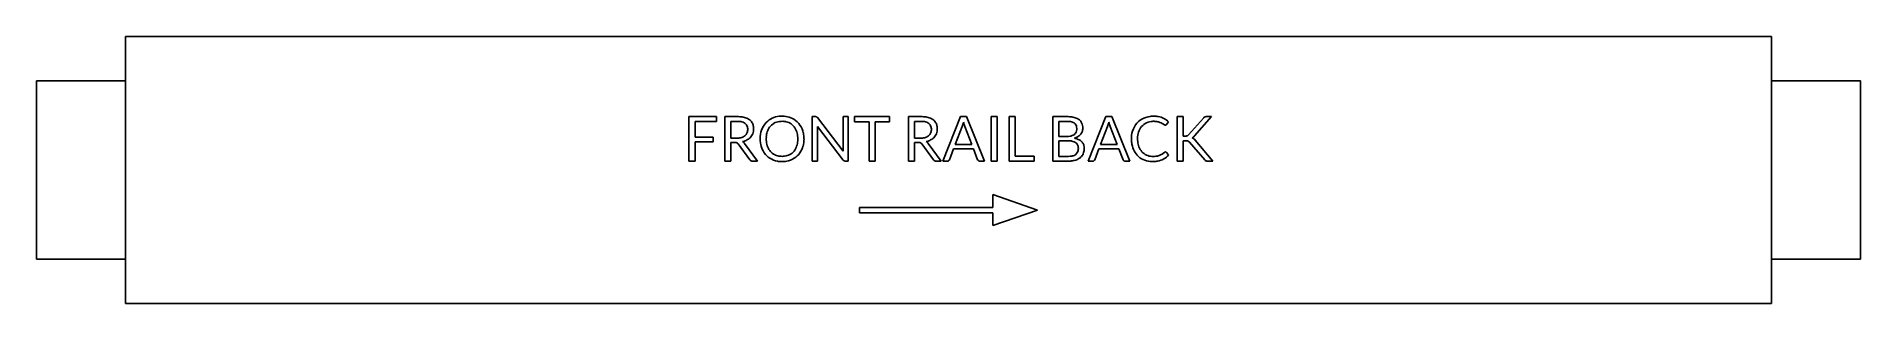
# Model space of a CAD drawing. Header units: millimetres. Extents: x 0 to 410, y 0 to 60.
import ezdxf

# ---------------------------------------------------------------- set-up
doc = ezdxf.new("R2010")
doc.units = ezdxf.units.MM
for name, color, linetype in [('LABEL', 7, 'Continuous'), ('OUTLINE', 7, 'Continuous'), ('POCKET_D10', 7, 'Continuous')]:
    doc.layers.add(name, color=color, linetype=linetype)

msp = doc.modelspace()

# ---------------------------------------------------------------- linework, layer by layer
at = {"layer": 'LABEL'}
for p, q in [((146.66, 32), (146.66, 42)), ((146.66, 42), (152.82, 42)), ((152.82, 42), (152.82, 40.9)), ((154.7, 32), (154.7, 42)), ((154.7, 42), (157.53, 42)), ((174.36, 32), (174.36, 42)), ((174.36, 42), (175.06, 42)), ((175.53, 41.77), (181.32, 34.23)), ((181.29, 34.92), (181.29, 42)), ((181.29, 42), (182.47, 42)), ((182.47, 42), (182.47, 32)), ((183.9, 40.86), (183.9, 42)), ((183.9, 42), (191.73, 42)), ((191.73, 42), (191.73, 40.86)), ((195.98, 32), (195.98, 42)), ((195.98, 42), (198.81, 42)), ((203.69, 32), (207.69, 42)), ((207.69, 42), (209.06, 42)), ((209.06, 42), (213.06, 32)), ((214.57, 32), (214.57, 42)), ((214.57, 42), (215.93, 42)), ((215.93, 42), (215.93, 32)), ((218.61, 32), (218.61, 42)), ((218.61, 42), (219.96, 42)), ((219.96, 42), (219.96, 33.14)), ((228.48, 32), (228.48, 42)), ((228.48, 42), (231.66, 42)), ((236.36, 32), (240.36, 42)), ((240.36, 42), (241.73, 42)), ((241.73, 42), (245.73, 32)), ((256.4, 32), (256.4, 42)), ((256.4, 42), (257.75, 42)), ((257.75, 42), (257.75, 37.62)), ((258.98, 37.91), (262.31, 41.68)), ((264.12, 42), (260.31, 37.69)), ((262.97, 42), (264.12, 42)), ((152.82, 40.9), (148.02, 40.9)), ((148.02, 40.9), (148.02, 37.4)), ((148.02, 37.4), (152.12, 37.4)), ((152.12, 37.4), (152.12, 36.3)), ((157.53, 40.93), (156.05, 40.93)), ((156.05, 40.93), (156.05, 37.16)), ((156.05, 37.16), (157.46, 37.16)), ((181.31, 32.24), (175.52, 39.77)), ((175.52, 39.77), (175.55, 39.12)), ((175.55, 39.12), (175.55, 32)), ((187.14, 40.86), (183.9, 40.86)), ((187.14, 32), (187.14, 40.86)), ((191.73, 40.86), (188.5, 40.86)), ((188.5, 40.86), (188.5, 32)), ((198.81, 40.93), (197.33, 40.93)), ((197.33, 40.93), (197.33, 37.16)), ((197.33, 37.16), (198.75, 37.16)), ((208.08, 39.77), (206.51, 35.71)), ((210.24, 35.71), (208.67, 39.78)), ((231.66, 40.93), (229.83, 40.93)), ((229.83, 40.93), (229.83, 37.52)), ((229.83, 37.52), (231.62, 37.52)), ((240.75, 39.77), (239.18, 35.71)), ((242.91, 35.71), (241.34, 39.78)), ((254.46, 40.84), (254.02, 40.22)), ((257.75, 37.62), (258.26, 37.62)), ((152.12, 36.3), (148.02, 36.3)), ((148.02, 36.3), (148.02, 32)), ((156.05, 36.17), (156.05, 32)), ((157.07, 36.17), (156.05, 36.17)), ((160.35, 32.29), (157.75, 35.86)), ((159.17, 35.97), (162.09, 32)), ((197.33, 36.17), (197.33, 32)), ((198.36, 36.17), (197.33, 36.17)), ((201.63, 32.29), (199.03, 35.86)), ((200.46, 35.97), (203.37, 32)), ((206.13, 34.74), (205.2, 32.32)), ((210.62, 34.74), (206.13, 34.74)), ((206.51, 35.71), (210.24, 35.71)), ((211.55, 32.32), (210.62, 34.74)), ((219.96, 33.14), (224.29, 33.14)), ((224.29, 33.14), (224.29, 32)), ((229.83, 36.56), (229.83, 33.07)), ((231.99, 36.56), (229.83, 36.56)), ((229.83, 33.07), (231.99, 33.07)), ((238.8, 34.74), (237.87, 32.32)), ((243.29, 34.74), (238.8, 34.74)), ((239.18, 35.71), (242.91, 35.71)), ((244.23, 32.32), (243.29, 34.74)), ((253.95, 33.97), (254.48, 33.4)), ((258.36, 36.58), (257.75, 36.58)), ((257.75, 36.58), (257.75, 32)), ((262.6, 32.29), (259.15, 36.26)), ((260.41, 36.74), (264.39, 32)), ((148.02, 32), (146.66, 32)), ((156.05, 32), (154.7, 32)), ((162.09, 32), (160.89, 32)), ((175.55, 32), (174.36, 32)), ((182.47, 32), (181.79, 32)), ((188.5, 32), (187.14, 32)), ((197.33, 32), (195.98, 32)), ((203.37, 32), (202.17, 32)), ((204.73, 32), (203.69, 32)), ((213.06, 32), (212.01, 32)), ((215.93, 32), (214.57, 32)), ((224.29, 32), (218.61, 32)), ((232.01, 32), (228.48, 32)), ((237.41, 32), (236.36, 32)), ((245.73, 32), (244.69, 32)), ((257.75, 32), (256.4, 32)), ((264.39, 32), (263.21, 32)), ((215, 21.6), (185, 21.6)), ((185, 21.6), (185, 20.4)), ((225, 21), (215, 24.5)), ((215, 24.5), (215, 21.6)), ((215, 17.5), (225, 21)), ((185, 20.4), (215, 20.4)), ((215, 20.4), (215, 17.5))]:
    msp.add_line(p, q, dxfattribs=at)
for centre, radius, start, end in [((157.53, 33.94), 8.06, 82.2738, 90), ((158.07, 37.93), 4.04, 66.912, 82.2738), ((158.53, 39.02), 2.85, 49.378, 66.912), ((158.98, 39.54), 2.16, 26.4233, 49.378), ((167.25, 37.58), 4.48, 109.7597, 130.2709), ((167.54, 36.77), 5.34, 92.5016, 109.7597), ((167.57, 36.24), 5.87, 77.5551, 92.5016), ((167.82, 37.4), 4.68, 58.8737, 77.5551), ((167.96, 37.64), 4.4, 33.8653, 58.8737), ((175.06, 41.19), 0.811, 76.1473, 90), ((175.17, 41.61), 0.38, 47.0826, 76.1473), ((174.85, 41.27), 0.839, 41.7206, 47.0826), ((174.38, 40.85), 1.47, 38.6598, 41.7206), ((198.81, 33.94), 8.06, 82.2738, 90), ((199.35, 37.93), 4.04, 66.912, 82.2738), ((199.82, 39.02), 2.85, 49.378, 66.912), ((200.26, 39.54), 2.16, 26.4233, 49.378), ((231.66, 34.02), 7.98, 82.4574, 90), ((232.19, 37.96), 4.01, 67.5155, 82.4574), ((232.67, 39.12), 2.75, 50.3568, 67.5155), ((233.16, 39.72), 1.98, 26.6293, 50.3568), ((250.7, 37.56), 4.47, 119.6254, 144.5996), ((251.01, 37.01), 5.09, 97.6338, 119.6254), ((251.17, 35.83), 6.28, 89.2198, 97.6338), ((251.17, 36.5), 5.61, 79.8062, 89.2198), ((251.41, 37.84), 4.26, 62.1899, 79.8062), ((251.14, 37.33), 4.83, 46.6555, 62.1899), ((263.31, 40.8), 1.34, 126.5661, 138.6522), ((262.89, 41.36), 0.632, 101.3099, 126.5661), ((262.94, 41.12), 0.879, 94.6477, 101.3099), ((262.97, 40.74), 1.26, 90, 94.6477), ((157.46, 41.25), 4.1, 270, 282.0517), ((157.53, 35.39), 5.54, 85.8797, 90), ((157.65, 37.15), 3.78, 79.8434, 85.8797), ((157.8, 37.95), 2.97, 69.6942, 79.8434), ((157.86, 39.4), 2.2, 282.0517, 304.296), ((158.22, 39.1), 1.73, 52.4314, 69.6942), ((158.14, 39), 1.71, 304.296, 329.1195), ((158.41, 39.34), 1.43, 15.8966, 52.4314), ((158.24, 39.48), 3.09, 293.8765, 308.8795), ((158.01, 39.07), 1.86, 329.1195, 352.0232), ((157.63, 39.12), 2.24, 352.0232, 15.8966), ((158.51, 39.15), 2.66, 308.8795, 332.5326), ((158.42, 39.19), 2.77, 332.5326, 355.3331), ((158.64, 39.37), 2.54, 8.6558, 26.4233), ((157.79, 39.25), 3.4, 355.3331, 8.6558), ((169.19, 37.01), 6.53, 175.2786, 192.2907), ((168.31, 37.08), 5.65, 155.2491, 175.2786), ((167.27, 37.56), 4.51, 130.2709, 155.2491), ((170.29, 37), 6.25, 175.89, 188.2364), ((169.18, 37.08), 5.14, 162.8849, 175.89), ((167.61, 37.56), 3.5, 143.8619, 162.8849), ((167.25, 37.82), 3.05, 119.2372, 143.8619), ((167.48, 37.42), 3.52, 97.7741, 119.2372), ((167.6, 36.54), 4.4, 87.7304, 97.7741), ((167.61, 36.97), 3.97, 76.5917, 87.7304), ((167.77, 37.62), 3.31, 55.5261, 76.5917), ((167.9, 37.81), 3.07, 32.8824, 55.5261), ((167.36, 37.46), 3.71, 12.8647, 32.8824), ((165.32, 37), 5.81, 360, 12.8647), ((164.54, 37), 6.59, 358.0477, 0), ((167.33, 37.22), 5.16, 12.4448, 33.8653), ((166.26, 37), 6.26, 344.7902, 360), ((166.82, 37.1), 5.69, 5.6946, 12.4448), ((165.76, 37), 6.75, 360, 5.6946), ((198.75, 41.25), 4.1, 270, 282.0517), ((198.81, 35.39), 5.54, 85.8797, 90), ((198.94, 37.15), 3.78, 79.8434, 85.8797), ((199.08, 37.95), 2.97, 69.6942, 79.8434), ((199.14, 39.4), 2.2, 282.0517, 304.296), ((199.51, 39.1), 1.73, 52.4314, 69.6942), ((199.42, 39), 1.71, 304.296, 329.1195), ((199.69, 39.34), 1.43, 15.8966, 52.4314), ((199.53, 39.48), 3.09, 293.8765, 308.8795), ((199.29, 39.07), 1.86, 329.1195, 352.0232), ((198.92, 39.12), 2.24, 352.0232, 15.8966), ((199.8, 39.15), 2.66, 308.8795, 332.5326), ((199.71, 39.19), 2.77, 332.5326, 355.3331), ((199.93, 39.37), 2.54, 8.6558, 26.4233), ((199.08, 39.25), 3.4, 355.3331, 8.6558), ((202.47, 41.93), 6, 338.9625, 343.7029), ((186.86, 46.49), 22.27, 343.7029, 344.9816), ((219.56, 43.63), 11.56, 194.5345, 196.9864), ((213.74, 41.85), 5.47, 196.9864, 202.1663), ((231.62, 41.84), 4.32, 270, 279.4036), ((231.66, 35.34), 5.59, 86.112, 90), ((231.79, 37.24), 3.69, 80.2307, 86.112), ((231.94, 39.89), 2.34, 279.4036, 296.6801), ((231.93, 38.03), 2.89, 71.4407, 80.2307), ((232.34, 39.24), 1.61, 55.7542, 71.4407), ((232.23, 39.3), 1.69, 296.6801, 314.6435), ((232.55, 39.55), 1.24, 29.9161, 55.7542), ((232.24, 40.61), 3.63, 287.1619, 299.1201), ((232.37, 32.37), 4.86, 70.2686, 78.8305), ((232.48, 39.05), 1.33, 314.6435, 337.3354), ((232.23, 39.37), 1.6, 9.8658, 29.9161), ((232.13, 39.2), 1.72, 337.3354, 356.0622), ((231.5, 39.24), 2.34, 356.0622, 9.8658), ((232.79, 39.62), 2.49, 299.1201, 316.4783), ((233.09, 34.38), 2.73, 55.0952, 70.2686), ((233.06, 39.36), 2.12, 316.4783, 338.636), ((232.88, 39.57), 2.29, 11.0247, 26.6293), ((232.99, 39.39), 2.2, 338.636, 360), ((231.93, 39.39), 3.25, 0, 11.0247), ((235.15, 41.93), 6, 338.9625, 343.7029), ((219.53, 46.49), 22.27, 343.7029, 344.9816), ((252.24, 43.63), 11.56, 194.5345, 196.9864), ((246.41, 41.85), 5.47, 196.9864, 202.1663), ((252.73, 36.97), 6.61, 168.8031, 186.8986), ((251.06, 37.3), 4.91, 144.5996, 168.8031), ((253.06, 36.97), 5.57, 167.49, 182.114), ((251.29, 37.37), 3.74, 145.8939, 167.49), ((250.86, 37.65), 3.23, 120.6934, 145.8939), ((251.04, 37.36), 3.58, 97.8319, 120.6934), ((251.16, 36.49), 4.45, 86.8433, 97.8319), ((251.18, 36.91), 4.03, 74.7167, 86.8433), ((251.44, 37.87), 3.03, 63.6215, 74.7167), ((251.05, 37.08), 3.91, 55.008, 63.6215), ((318.52, 133.47), 113.74, 235.008, 235.1504), ((253.75, 40.44), 0.378, 235.1504, 276.1829), ((253.76, 40.34), 0.277, 276.1829, 306.3451), ((253.65, 40.48), 0.454, 306.3451, 325.008), ((258.26, 39.09), 1.47, 270, 281.8752), ((258.42, 38.31), 0.676, 281.8752, 307.4054), ((258.3, 38.47), 0.87, 307.4054, 313.9535), ((258.12, 38.65), 1.13, 313.9535, 318.9909), ((259.24, 38.34), 1.22, 295.4633, 312.3068), ((259.46, 36.29), 0.994, 48.3576, 72.1811), ((257.43, 40.32), 3.9, 312.3068, 317.6026), ((258.11, 34.78), 3.02, 40.4261, 48.3576), ((157.07, 34.23), 1.94, 86.3823, 90), ((157.12, 35.06), 1.11, 80.0738, 86.3823), ((157.22, 35.58), 0.583, 53.7588, 80.0738), ((157.06, 35.37), 0.839, 35.3112, 53.7588), ((157.78, 40.52), 4.24, 282.8937, 293.8765), ((158.1, 35.32), 1.24, 45.405, 59.7436), ((157.77, 34.99), 1.71, 34.992, 45.405), ((167.6, 36.66), 4.9, 192.2907, 214.8207), ((167.2, 36.39), 4.42, 214.8207, 238.079), ((168.12, 36.68), 4.06, 188.2364, 207.1505), ((167.38, 36.31), 3.23, 207.1505, 227.09), ((167.31, 36.22), 3.12, 227.09, 247.7272), ((167.48, 36.64), 3.57, 247.7272, 264.4016), ((167.57, 37.58), 4.51, 264.4016, 277.6316), ((167.7, 36.63), 3.56, 277.6316, 297.4284), ((167.96, 36.13), 2.99, 297.4284, 320.8639), ((167.63, 36.39), 3.41, 320.8639, 341.7315), ((167.98, 36.38), 4.41, 301.8265, 325.1793), ((166.06, 36.91), 5.06, 341.7315, 355.8859), ((165.18, 36.97), 5.95, 355.8859, 358.0477), ((167.63, 36.62), 4.83, 325.1793, 344.7902), ((188.98, 34.92), 7.69, 180, 182.5511), ((186.16, 34.79), 4.87, 182.5511, 186.5819), ((198.36, 34.23), 1.94, 86.3823, 90), ((198.41, 35.06), 1.11, 80.0738, 86.3823), ((198.5, 35.58), 0.583, 53.7588, 80.0738), ((198.35, 35.37), 0.839, 35.3112, 53.7588), ((199.07, 40.52), 4.24, 282.8937, 293.8765), ((199.39, 35.32), 1.24, 45.405, 59.7436), ((199.05, 34.99), 1.71, 34.992, 45.405), ((231.99, 31.5), 5.05, 85.7076, 90), ((231.99, 37.24), 4.17, 270, 279.7864), ((232.11, 33.13), 3.42, 79.3652, 85.7076), ((232.34, 35.25), 2.15, 279.7864, 298.6309), ((232.25, 33.88), 2.66, 68.6411, 79.3652), ((232.64, 34.89), 1.57, 50.5916, 68.6411), ((232.59, 34.78), 1.61, 298.6309, 317.7536), ((232.72, 34.98), 1.46, 27.0641, 50.5916), ((232.73, 34.66), 1.43, 317.7536, 339.2459), ((232.61, 34.92), 1.58, 5.3295, 27.0641), ((232.27, 34.83), 1.92, 339.2459, 353.1652), ((231.99, 34.87), 2.2, 353.1652, 5.3295), ((232.97, 34.73), 2.54, 306.7857, 329.5343), ((233.47, 34.93), 2.06, 35.6094, 55.0952), ((233.59, 35.01), 1.92, 14.682, 35.6094), ((232.9, 34.77), 2.62, 329.5343, 351.5929), ((233.08, 34.88), 2.45, 1.583, 14.682), ((232.31, 34.86), 3.21, 351.5929, 1.583), ((251.94, 36.87), 5.81, 186.8986, 202.6114), ((250.75, 36.38), 4.53, 202.6114, 222.6847), ((250.52, 36.16), 4.21, 222.6847, 245.2634), ((252.61, 36.95), 5.11, 182.114, 196.5644), ((251.25, 36.55), 3.7, 196.5644, 216.4268), ((250.8, 36.22), 3.13, 216.4268, 239.8555), ((250.9, 36.39), 3.34, 239.8555, 261.8699), ((250.99, 36.97), 3.92, 261.8699, 270.3208), ((250.97, 38.98), 5.93, 270.3208, 275.9197), ((251.2, 36.82), 3.76, 275.9197, 287.3674), ((251.51, 35.83), 2.71, 287.3674, 303.1579), ((250.86, 36.82), 3.91, 303.1579, 308.0497), ((250.14, 37.74), 5.07, 308.0497, 311.8202), ((251.27, 36.16), 4.24, 299.72, 319.2142), ((253.82, 33.62), 0.454, 107.9283, 131.4237), ((253.76, 33.82), 0.246, 65.8545, 107.9283), ((253.74, 33.78), 0.283, 53.9052, 65.8545), ((253.68, 33.71), 0.381, 45, 53.9052), ((258.36, 33.62), 2.95, 86.1678, 90), ((258.5, 35.67), 0.902, 73.664, 86.1678), ((258.58, 35.95), 0.607, 50.8047, 73.664), ((257.9, 35.11), 1.69, 42.5104, 50.8047), ((160.94, 32.65), 0.693, 211.373, 214.7522), ((160.89, 32.61), 0.631, 214.7522, 218.4645), ((160.82, 32.56), 0.542, 218.4645, 248.0512), ((160.89, 32.74), 0.738, 248.0512, 270), ((167.41, 36.72), 4.81, 238.079, 259.4765), ((167.58, 37.66), 5.77, 259.4765, 270.0088), ((167.58, 37.68), 5.79, 270.0088, 280.5057), ((167.75, 36.75), 4.84, 280.5057, 301.8265), ((182.14, 32.9), 1.05, 218.2902, 222.5079), ((181.91, 32.69), 0.744, 222.5079, 228.4833), ((181.74, 32.5), 0.488, 228.4833, 252.2778), ((181.79, 32.66), 0.66, 252.2778, 270), ((202.22, 32.65), 0.693, 211.373, 214.7522), ((202.17, 32.61), 0.631, 214.7522, 218.4645), ((202.1, 32.56), 0.542, 218.4645, 248.0512), ((202.17, 32.74), 0.738, 248.0512, 270), ((204.73, 32.48), 0.483, 270, 305.2885), ((204.72, 32.51), 0.512, 305.2885, 338.7495), ((212.12, 32.55), 0.607, 201.8014, 212.0274), ((212.06, 32.51), 0.54, 212.0274, 223.5057), ((211.98, 32.43), 0.425, 223.5057, 249.2639), ((212.01, 32.53), 0.531, 249.2639, 270), ((232.01, 38.55), 6.55, 270, 272.6362), ((232.06, 37.57), 5.57, 272.6362, 275.7396), ((232.14, 36.72), 4.71, 275.7396, 288.0251), ((232.65, 35.15), 3.07, 288.0251, 306.7857), ((237.41, 32.48), 0.483, 270, 305.2885), ((237.39, 32.51), 0.512, 305.2885, 338.7495), ((244.79, 32.55), 0.607, 201.8014, 212.0274), ((244.73, 32.51), 0.54, 212.0274, 223.5057), ((244.65, 32.43), 0.425, 223.5057, 249.2639), ((244.69, 32.53), 0.531, 249.2639, 270), ((250.79, 36.77), 4.87, 245.2634, 264.8274), ((250.92, 38.19), 6.31, 264.8274, 272.46), ((250.94, 37.75), 5.86, 272.46, 280.6711), ((251.22, 36.25), 4.34, 280.6711, 299.72), ((264.81, 34.25), 2.96, 221.6335, 223.2118), ((264.56, 34.01), 2.61, 223.2118, 225), ((263.07, 32.53), 0.509, 225, 255.3202), ((263.21, 33.07), 1.07, 255.3202, 270)]:
    msp.add_arc(centre, radius, start, end, dxfattribs=at)
at = {"layer": 'OUTLINE'}
for p, q in [((20, 60), (390, 60)), ((20, 50), (20, 60)), ((390, 60), (390, 50)), ((0, 10), (0, 50)), ((0, 50), (20, 50)), ((390, 50), (410, 50)), ((410, 50), (410, 10)), ((20, 10), (0, 10)), ((20, 0), (20, 10)), ((410, 10), (390, 10)), ((390, 10), (390, 0)), ((390, 0), (20, 0))]:
    msp.add_line(p, q, dxfattribs=at)
at = {"layer": 'POCKET_D10'}
for p, q in [((20, 50), (0, 50)), ((0, 50), (0, 10)), ((20, 10), (20, 50)), ((410, 50), (390, 50)), ((390, 50), (390, 10)), ((410, 10), (410, 50)), ((0, 10), (20, 10)), ((390, 10), (410, 10))]:
    msp.add_line(p, q, dxfattribs=at)

doc.saveas('drawing.dxf')
